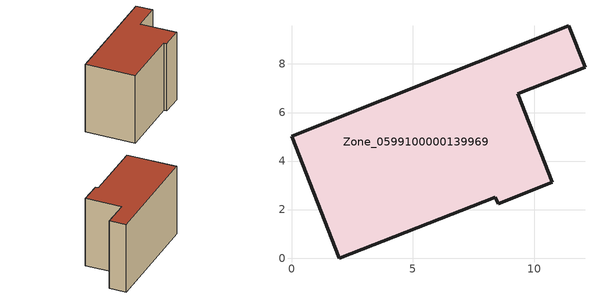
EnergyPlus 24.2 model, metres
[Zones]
Zone_0599100000139969
 floor ground (C_G): 1.97,0 0,5.02 11.43,9.57 12.09,7.87 9.31,6.77 10.75,3.12 8.52,2.25 8.4,2.52 z0
 wall outside (C_F): 12.09,7.87 11.43,9.57 0,5.02 1.97,0 8.4,2.52 8.52,2.25 10.75,3.12 9.31,6.77 12.09,7.87 z0:7.76
 roof outside (C_R): 8.52,2.25 10.75,3.12 9.31,6.77 12.09,7.87 11.43,9.57 0,5.02 1.97,0 8.4,2.52 z7.76
[BUILDING]
Pand.0599100000139969: North Axis=0; Terrain=City; Loads Convergence Tolerance Value=0.04; Temperature Convergence Tolerance Value=0.4; Solar Distribution=FullExterior; Maximum Number of Warmup Days=25; Minimum Number of Warmup Days=1
[Site:Location]
Rotterdam.The.Hague.AP_ZH_NLD Design_Conditions: Latitude=51.96; Longitude=4.45; Time Zone=1; Elevation=-4.5
[SITE:GROUNDTEMPERATURE:BUILDINGSURFACE]
18, 18, 18, 18, 18, 18, 18, 18, 18, 18, 18, 18
[MATERIAL] Thermal Absorptance=0.9; Solar Absorptance=0.7; Visible Absorptance=0.7
Name | Roughness | Thickness | Conductivity | Density | Specific Heat
G.TI.1975-1991 | MediumSmooth | 0.15 | 0.288461 | 540 | 1210
F.TI.1975-1991 | Rough | 0.3 | 0.230769 | 1920 | 840
R.TI.1975-1991 | MediumRough | 0.2 | 0.153846 | 1500 | 1000
[CONSTRUCTION]
C_G: G.TI.1975-1991
C_F: F.TI.1975-1991
C_R: R.TI.1975-1991
[ZONE]
Zone_0599100000139969: Type=1; Multiplier=1; Ceiling Height=Autocalculate; Volume=Autocalculate; Floor Area=autocalculate; Part of Total Floor Area=Yes
[ZONEINFILTRATION:DESIGNFLOWRATE]
Infil_Zone_0599100000139969: Zone or ZoneList or Space or SpaceList=Zone_0599100000139969; Schedule=AlwaysOn; Design Flow Rate Calculation Method=Flow/Area; Flow Rate per Floor Area=0.003; Constant Term Coefficient=1; Temperature Term Coefficient=0; Velocity Term Coefficient=0; Velocity Squared Term Coefficient=0
[HVACTEMPLATE:ZONE:IDEALLOADSAIRSYSTEM]
Zone_0599100000139969: Maximum Heating Supply Air Temperature=50; Minimum Cooling Supply Air Temperature=13; Maximum Heating Supply Air Humidity Ratio=0.0156; Minimum Cooling Supply Air Humidity Ratio=0.0077; Heating Limit=NoLimit; Cooling Limit=NoLimit; Dehumidification Control Type=ConstantSensibleHeatRatio; Cooling Sensible Heat Ratio=0.7; Dehumidification Setpoint=60; Humidification Control Type=None; Humidification Setpoint=30; Outdoor Air Method=None; Outdoor Air Flow Rate per Person=0.00944; Outdoor Air Flow Rate per Zone Floor Area=0; Outdoor Air Flow Rate per Zone=0; Demand Controlled Ventilation Type=None; Outdoor Air Economizer Type=NoEconomizer; Heat Recovery Type=None; Sensible Heat Recovery Effectiveness=0.7; Latent Heat Recovery Effectiveness=0.65
[ZONECONTROL:THERMOSTAT]
ThermostatControl_Zone_0599100000139969: Zone or ZoneList=Zone_0599100000139969; Control Type Schedule=DualSetpointControlType; Control 1=Thermostat_Zone_0599100000139969; Temperature Difference Between Cutout And Setpoint=0
[THERMOSTATSETPOINT:DUALSETPOINT]
Thermostat_Zone_0599100000139969: Heating Setpoint Temperature Schedule=HeatingSetpoint_Zone_0599100000139969; Cooling Setpoint Temperature Schedule=CoolingSetpoint_Zone_0599100000139969
[SCHEDULE:COMPACT]
HeatingSetpoint_Zone_0599100000139969: Through: 12/31, For: AllDays, Until: 24:00, 21
CoolingSetpoint_Zone_0599100000139969: Through: 12/31, For: AllDays, Until: 24:00, 24
DualSetpointControlType: Through: 12/31, For: AllDays, Until: 24:00, 4
AlwaysOn: Through: 12/31, For: AllDays, Until: 24:00, 1
